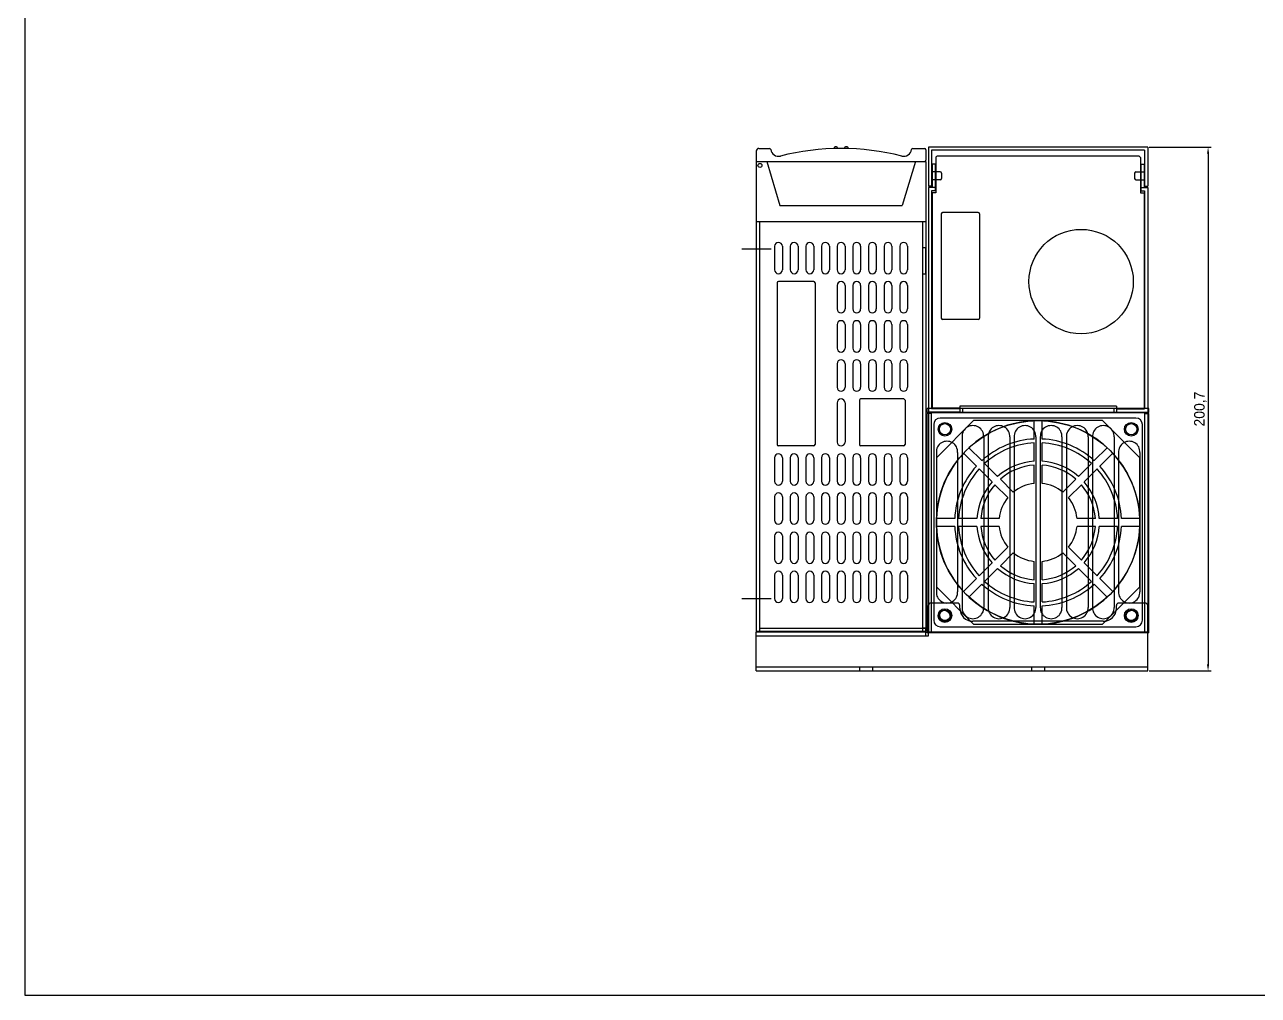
# Model space of a CAD drawing. Header units: millimetres. Extents: x 9994 to 11729, y -2993 to -1712.
# Drawn here: x 9994.4 to 10467.2, y -2993.1 to -2621.2 of the extents above; entities that cross this region are included whole.
import ezdxf

# ---------------------------------------------------------------- set-up
doc = ezdxf.new("R2010")
doc.units = ezdxf.units.MM
for name, color, linetype in [('CASE', 7, 'Continuous'), ('CASE BRACKET', 7, 'Continuous'), ('CASE COVER', 7, 'Continuous'), ('FAN', 7, 'Continuous'), ('PCB BASE', 7, 'Continuous'), ('PCB COVER', 7, 'Continuous'), ('방열판', 7, 'Continuous')]:
    doc.layers.add(name, color=color, linetype=linetype)
doc.dimstyles.get("Standard").update_dxf_attribs({"dimtxt": 4, "dimasz": 2, "dimexe": 0.4, "dimexo": 0.9, "dimgap": 0.9, "dimtad": 1, "dimdsep": 46, "dimtxsty": 'Standard', "dimcen": 0.09, "dimclrd": 6, "dimclre": 6, "dimclrt": 4, "dimadec": 0, "dimazin": 2, "dimtfac": 1, "dimtofl": 0, "dimtmove": 0, "dimatfit": 3, "dimfxl": 1, "dimtolj": 1, "dimtzin": 0, "dimarcsym": 0})

# ---------------------------------------------------------------- blocks, each defined once
blk = doc.blocks.new('*D632')
at = {"color": 6, "lineweight": -2, "transparency": 16777216}
for p, q in [((10425.39, -2668.13), (10449.16, -2668.13)), ((10447.91, -2670.63), (10447.91, -2866.33)), ((10425.39, -2868.83), (10449.16, -2868.83))]:
    blk.add_line(p, q, dxfattribs=at)
at = {"color": 6, "transparency": 16777216}
for points in [[(10447.49, -2670.63), (10448.33, -2670.63), (10447.91, -2668.13)], [(10447.49, -2866.33), (10448.33, -2866.33), (10447.91, -2868.83)]]:
    blk.add_solid(points, dxfattribs=at)
at = {"layer": 'Defpoints', "color": 0, "transparency": 16777216}
for p in [(10424.77, -2668.13), (10424.77, -2868.83), (10447.91, -2868.83)]:
    blk.add_point(p, dxfattribs=at)
at = {"color": 1, "transparency": 16777216, "insert": (10444.95, -2768.48), "char_height": 4, "attachment_point": 5, "rotation": 90}
blk.add_mtext('200,7', dxfattribs=at)

msp = doc.modelspace()

# ---------------------------------------------------------------- linework, layer by layer
for p, q in [((9994.37, -1711.875), (9994.37, -2993.143)), ((9994.37, -2993.143), (11728.716, -2993.143))]:
    msp.add_line(p, q)
at = {"layer": 'CASE'}
for p, q in [((10343.368, -2674.629), (10342.168, -2674.629)), ((10342.168, -2674.629), (10342.168, -2683.629)), ((10343.368, -2674.629), (10343.368, -2684.829)), ((10343.568, -2672.129), (10343.568, -2685.629)), ((10421.468, -2671.629), (10344.068, -2671.629)), ((10421.968, -2672.129), (10421.968, -2685.629)), ((10422.168, -2674.629), (10423.368, -2674.629)), ((10422.168, -2674.629), (10422.168, -2684.829)), ((10423.368, -2674.629), (10423.368, -2683.629)), ((10340.768, -2683.629), (10340.768, -2769.629)), ((10342.168, -2683.629), (10340.768, -2683.629)), ((10341.968, -2684.829), (10341.968, -2768.429)), ((10343.368, -2684.829), (10341.968, -2684.829)), ((10343.368, -2683.629), (10342.168, -2683.629)), ((10422.168, -2683.629), (10423.368, -2683.629)), ((10422.168, -2684.829), (10423.568, -2684.829)), ((10423.368, -2683.629), (10424.768, -2683.629)), ((10423.568, -2684.829), (10423.568, -2768.429)), ((10424.768, -2683.629), (10424.768, -2769.629)), ((10342.168, -2685.629), (10342.168, -2768.129)), ((10343.568, -2685.629), (10342.168, -2685.629)), ((10421.968, -2685.629), (10423.368, -2685.629)), ((10423.368, -2685.629), (10423.368, -2768.129)), ((10345.668, -2693.632), (10345.668, -2733.632)), ((10359.668, -2693.132), (10346.168, -2693.132)), ((10360.268, -2693.632), (10360.268, -2733.632)), ((10274.768, -2696.629), (10274.768, -2853.629)), ((10274.768, -2696.629), (10301.768, -2696.629)), ((10275.968, -2696.629), (10275.968, -2853.629)), ((10312.768, -2696.629), (10339.768, -2696.629)), ((10338.468, -2696.629), (10338.468, -2706.629)), ((10338.568, -2706.629), (10338.568, -2696.629)), ((10339.768, -2696.629), (10339.768, -2853.629)), ((10269.262, -2707.129), (10280.514, -2707.129)), ((10281.764, -2706.127), (10281.764, -2715.127)), ((10284.764, -2706.127), (10284.764, -2715.127)), ((10287.764, -2706.127), (10287.764, -2715.127)), ((10290.764, -2706.127), (10290.764, -2715.127)), ((10293.764, -2706.127), (10293.764, -2715.127)), ((10296.764, -2706.127), (10296.764, -2715.127)), ((10299.764, -2706.127), (10299.764, -2715.127)), ((10302.764, -2706.127), (10302.764, -2715.127)), ((10305.764, -2706.127), (10305.764, -2715.127)), ((10308.764, -2706.127), (10308.764, -2715.127)), ((10311.764, -2706.127), (10311.764, -2715.127)), ((10314.764, -2706.127), (10314.764, -2715.127)), ((10317.764, -2706.127), (10317.764, -2715.127)), ((10320.764, -2706.127), (10320.764, -2715.127)), ((10323.764, -2706.127), (10323.764, -2715.127)), ((10326.764, -2706.127), (10326.764, -2715.127)), ((10329.764, -2706.127), (10329.764, -2715.127)), ((10332.764, -2706.127), (10332.764, -2715.127)), ((10338.468, -2706.629), (10339.668, -2706.629)), ((10338.568, -2706.529), (10339.768, -2706.529)), ((10338.568, -2716.629), (10338.568, -2706.629)), ((10339.668, -2706.629), (10339.668, -2716.629)), ((10338.468, -2716.629), (10339.668, -2716.629)), ((10338.468, -2716.629), (10338.468, -2853.629)), ((10338.568, -2853.629), (10338.568, -2716.629)), ((10338.568, -2716.729), (10339.768, -2716.729)), ((10282.768, -2720.129), (10282.768, -2782.129)), ((10296.768, -2719.629), (10283.268, -2719.629)), ((10297.268, -2720.129), (10297.268, -2782.129)), ((10305.764, -2721.127), (10305.764, -2730.127)), ((10308.764, -2721.127), (10308.764, -2730.127)), ((10311.764, -2721.127), (10311.764, -2730.127)), ((10314.764, -2721.127), (10314.764, -2730.127)), ((10317.764, -2721.127), (10317.764, -2730.127)), ((10320.764, -2721.127), (10320.764, -2730.127)), ((10323.764, -2721.127), (10323.764, -2730.127)), ((10326.764, -2721.127), (10326.764, -2730.127)), ((10329.764, -2721.127), (10329.764, -2730.127)), ((10332.764, -2721.127), (10332.764, -2730.127)), ((10305.764, -2736.127), (10305.764, -2745.127)), ((10308.764, -2736.127), (10308.764, -2745.127)), ((10311.764, -2736.127), (10311.764, -2745.127)), ((10314.764, -2736.127), (10314.764, -2745.127)), ((10317.764, -2736.127), (10317.764, -2745.127)), ((10320.764, -2736.127), (10320.764, -2745.127)), ((10323.764, -2736.127), (10323.764, -2745.127)), ((10326.764, -2736.127), (10326.764, -2745.127)), ((10329.764, -2736.127), (10329.764, -2745.127)), ((10332.764, -2736.127), (10332.764, -2745.127)), ((10359.668, -2734.132), (10346.168, -2734.132)), ((10305.764, -2751.127), (10305.764, -2760.127)), ((10308.764, -2751.127), (10308.764, -2760.127)), ((10311.764, -2751.127), (10311.764, -2760.127)), ((10314.764, -2751.127), (10314.764, -2760.127)), ((10317.764, -2751.127), (10317.764, -2760.127)), ((10320.764, -2751.127), (10320.764, -2760.127)), ((10323.764, -2751.127), (10323.764, -2760.127)), ((10326.764, -2751.127), (10326.764, -2760.127)), ((10329.764, -2751.127), (10329.764, -2760.127)), ((10332.764, -2751.127), (10332.764, -2760.127)), ((10314.268, -2765.129), (10314.268, -2782.129)), ((10331.268, -2764.629), (10314.768, -2764.629)), ((10331.768, -2765.129), (10331.768, -2782.129)), ((10305.764, -2766.127), (10305.764, -2781.129)), ((10308.764, -2766.127), (10308.764, -2781.129)), ((10352.768, -2769.629), (10340.768, -2769.629)), ((10352.768, -2768.429), (10341.968, -2768.429)), ((10352.768, -2768.129), (10342.168, -2768.129)), ((10412.768, -2767.329), (10352.768, -2767.329)), ((10352.768, -2767.329), (10352.768, -2768.129)), ((10352.768, -2768.429), (10352.768, -2769.629)), ((10412.768, -2767.329), (10412.768, -2768.129)), ((10412.768, -2768.129), (10423.368, -2768.129)), ((10412.768, -2768.429), (10423.568, -2768.429)), ((10412.768, -2768.429), (10412.768, -2769.629)), ((10412.768, -2769.629), (10424.768, -2769.629)), ((10296.768, -2782.629), (10283.268, -2782.629)), ((10331.268, -2782.629), (10314.768, -2782.629)), ((10281.764, -2787.127), (10281.764, -2796.127)), ((10284.764, -2787.127), (10284.764, -2796.127)), ((10287.764, -2787.127), (10287.764, -2796.127)), ((10290.764, -2787.127), (10290.764, -2796.127)), ((10293.764, -2787.127), (10293.764, -2796.127)), ((10296.764, -2787.127), (10296.764, -2796.127)), ((10299.764, -2787.127), (10299.764, -2796.127)), ((10302.764, -2787.127), (10302.764, -2796.127)), ((10305.764, -2787.127), (10305.764, -2796.127)), ((10308.764, -2787.127), (10308.764, -2796.127)), ((10311.764, -2787.127), (10311.764, -2796.127)), ((10314.764, -2787.127), (10314.764, -2796.127)), ((10317.764, -2787.127), (10317.764, -2796.127)), ((10320.764, -2787.127), (10320.764, -2796.127)), ((10323.764, -2787.127), (10323.764, -2796.127)), ((10326.764, -2787.127), (10326.764, -2796.127)), ((10329.764, -2787.127), (10329.764, -2796.127)), ((10332.764, -2787.127), (10332.764, -2796.127)), ((10281.764, -2802.127), (10281.764, -2811.127)), ((10284.764, -2802.127), (10284.764, -2811.127)), ((10287.764, -2802.127), (10287.764, -2811.127)), ((10290.764, -2802.127), (10290.764, -2811.127)), ((10293.764, -2802.127), (10293.764, -2811.127)), ((10296.764, -2802.127), (10296.764, -2811.127)), ((10299.764, -2802.127), (10299.764, -2811.127)), ((10302.764, -2802.127), (10302.764, -2811.127)), ((10305.764, -2802.127), (10305.764, -2811.127)), ((10308.764, -2802.127), (10308.764, -2811.127)), ((10311.764, -2802.127), (10311.764, -2811.127)), ((10314.764, -2802.127), (10314.764, -2811.127)), ((10317.764, -2802.127), (10317.764, -2811.127)), ((10320.764, -2802.127), (10320.764, -2811.127)), ((10323.764, -2802.127), (10323.764, -2811.127)), ((10326.764, -2802.127), (10326.764, -2811.127)), ((10329.764, -2802.127), (10329.764, -2811.127)), ((10332.764, -2802.127), (10332.764, -2811.127)), ((10281.764, -2817.127), (10281.764, -2826.127)), ((10284.764, -2817.127), (10284.764, -2826.127)), ((10287.764, -2817.127), (10287.764, -2826.127)), ((10290.764, -2817.127), (10290.764, -2826.127)), ((10293.764, -2817.127), (10293.764, -2826.127)), ((10296.764, -2817.127), (10296.764, -2826.127)), ((10299.764, -2817.127), (10299.764, -2826.127)), ((10302.764, -2817.127), (10302.764, -2826.127)), ((10305.764, -2817.127), (10305.764, -2826.127)), ((10308.764, -2817.127), (10308.764, -2826.127)), ((10311.764, -2817.127), (10311.764, -2826.127)), ((10314.764, -2817.127), (10314.764, -2826.127)), ((10317.764, -2817.127), (10317.764, -2826.127)), ((10320.764, -2817.127), (10320.764, -2826.127)), ((10323.764, -2817.127), (10323.764, -2826.127)), ((10326.764, -2817.127), (10326.764, -2826.127)), ((10329.764, -2817.127), (10329.764, -2826.127)), ((10332.764, -2817.127), (10332.764, -2826.127)), ((10281.764, -2832.127), (10281.764, -2841.127)), ((10284.764, -2832.127), (10284.764, -2841.127)), ((10287.764, -2832.127), (10287.764, -2841.127)), ((10290.764, -2832.127), (10290.764, -2841.127)), ((10293.764, -2832.127), (10293.764, -2841.127)), ((10296.764, -2832.127), (10296.764, -2841.127)), ((10299.764, -2832.127), (10299.764, -2841.127)), ((10302.764, -2832.127), (10302.764, -2841.127)), ((10305.764, -2832.127), (10305.764, -2841.127)), ((10308.764, -2832.127), (10308.764, -2841.127)), ((10311.764, -2832.127), (10311.764, -2841.127)), ((10314.764, -2832.127), (10314.764, -2841.127)), ((10317.764, -2832.127), (10317.764, -2841.127)), ((10320.764, -2832.127), (10320.764, -2841.127)), ((10323.764, -2832.127), (10323.764, -2841.127)), ((10326.764, -2832.127), (10326.764, -2841.127)), ((10329.764, -2832.127), (10329.764, -2841.127)), ((10332.764, -2832.127), (10332.764, -2841.127)), ((10269.262, -2841.129), (10280.514, -2841.129)), ((10274.768, -2853.629), (10339.768, -2853.629)), ((10275.968, -2852.429), (10339.668, -2852.429)), ((10338.568, -2852.329), (10339.768, -2852.329)), ((10339.668, -2852.429), (10339.668, -2853.629))]:
    msp.add_line(p, q, dxfattribs=at)
at = {"layer": 'CASE', "color": 5}
for p, q in [((10340.268, -2769.829), (10340.268, -2768.229)), ((10425.268, -2768.229), (10340.268, -2768.229)), ((10425.268, -2769.829), (10340.268, -2769.829)), ((10340.268, -2854.229), (10340.268, -2770.229)), ((10341.868, -2770.229), (10340.268, -2770.229)), ((10341.868, -2854.229), (10341.868, -2769.829)), ((10353.768, -2768.229), (10353.768, -2769.829)), ((10411.768, -2768.229), (10411.768, -2769.829)), ((10423.668, -2854.229), (10423.668, -2769.829)), ((10423.668, -2770.229), (10425.268, -2770.229)), ((10425.268, -2769.829), (10425.268, -2768.229)), ((10425.268, -2854.229), (10425.268, -2770.229)), ((10381.268, -2779.965), (10381.268, -2772.958)), ((10384.268, -2779.965), (10384.268, -2772.958)), ((10361.226, -2788.266), (10356.272, -2783.312)), ((10381.268, -2788.477), (10381.268, -2781.466)), ((10384.268, -2788.477), (10384.268, -2781.466)), ((10409.264, -2783.312), (10404.309, -2788.266)), ((10359.104, -2790.388), (10354.15, -2785.433)), ((10367.245, -2794.286), (10362.288, -2789.328)), ((10403.248, -2789.328), (10398.29, -2794.286)), ((10411.385, -2785.433), (10406.431, -2790.388)), ((10365.124, -2796.407), (10360.166, -2791.45)), ((10381.268, -2797.005), (10381.268, -2789.981)), ((10384.268, -2797.005), (10384.268, -2789.981)), ((10405.369, -2791.45), (10400.411, -2796.407)), ((10371.154, -2802.437), (10366.187, -2797.47)), ((10373.275, -2800.315), (10368.308, -2795.349)), ((10397.227, -2795.349), (10392.26, -2800.315)), ((10399.348, -2797.47), (10394.382, -2802.437)), ((10350.803, -2810.43), (10343.796, -2810.43)), ((10359.316, -2810.43), (10352.305, -2810.43)), ((10367.843, -2810.43), (10360.819, -2810.43)), ((10404.716, -2810.43), (10397.692, -2810.43)), ((10413.231, -2810.43), (10406.22, -2810.43)), ((10421.739, -2810.43), (10414.732, -2810.43)), ((10350.803, -2813.43), (10343.796, -2813.43)), ((10359.316, -2813.43), (10352.305, -2813.43)), ((10367.843, -2813.43), (10360.819, -2813.43)), ((10404.716, -2813.43), (10397.692, -2813.43)), ((10413.231, -2813.43), (10406.22, -2813.43)), ((10421.739, -2813.43), (10414.732, -2813.43)), ((10371.154, -2821.422), (10366.187, -2826.389)), ((10399.348, -2826.389), (10394.382, -2821.422)), ((10373.275, -2823.544), (10368.308, -2828.51)), ((10381.268, -2833.878), (10381.268, -2826.854)), ((10384.268, -2833.878), (10384.268, -2826.854)), ((10397.227, -2828.51), (10392.26, -2823.544)), ((10365.124, -2827.452), (10360.166, -2832.41)), ((10367.245, -2829.573), (10362.288, -2834.531)), ((10403.248, -2834.531), (10398.29, -2829.573)), ((10405.369, -2832.41), (10400.411, -2827.452)), ((10359.104, -2833.471), (10354.15, -2838.426)), ((10361.226, -2835.593), (10356.272, -2840.547)), ((10381.268, -2842.393), (10381.268, -2835.382)), ((10384.268, -2842.393), (10384.268, -2835.382)), ((10409.264, -2840.547), (10404.309, -2835.593)), ((10411.385, -2838.426), (10406.431, -2833.471)), ((10381.268, -2850.901), (10381.268, -2843.894)), ((10384.268, -2850.901), (10384.268, -2843.894)), ((10425.268, -2854.229), (10340.268, -2854.229))]:
    msp.add_line(p, q, dxfattribs=at)
at = {"layer": 'CASE'}
msp.add_circle((10399.268, -2719.629), 20, dxfattribs=at)
at = {"layer": 'CASE', "color": 5}
for centre in [(10347.068, -2776.229), (10418.468, -2776.229), (10347.068, -2847.629), (10418.468, -2847.629)]:
    msp.add_circle(centre, 2.6, dxfattribs=at)
at = {"layer": 'CASE'}
for centre, radius, start, end in [((10344.068, -2672.129), 0.5, 89.99994, 180), ((10421.468, -2672.129), 0.5, 0, 89.99994), ((10346.168, -2693.632), 0.5, 90, 180), ((10359.768, -2693.632), 0.5, 0, 90), ((10283.264, -2706.127), 1.5, 0, 180), ((10289.264, -2706.127), 1.5, 0, 180), ((10295.264, -2706.127), 1.5, 0, 180), ((10301.264, -2706.127), 1.5, 0, 180), ((10307.264, -2706.127), 1.5, 0, 180), ((10313.264, -2706.127), 1.5, 0, 180), ((10319.264, -2706.127), 1.5, 0, 180), ((10325.264, -2706.127), 1.5, 0, 180), ((10331.264, -2706.127), 1.5, 0, 180), ((10283.264, -2715.127), 1.5, 180, 0), ((10289.264, -2715.127), 1.5, 180, 0), ((10295.264, -2715.127), 1.5, 180, 0), ((10301.264, -2715.127), 1.5, 180, 0), ((10307.264, -2715.127), 1.5, 180, 0), ((10313.264, -2715.127), 1.5, 180, 0), ((10319.264, -2715.127), 1.5, 180, 0), ((10325.264, -2715.127), 1.5, 180, 0), ((10331.264, -2715.127), 1.5, 180, 0), ((10283.268, -2720.129), 0.5, 90, 180), ((10296.768, -2720.129), 0.5, 0, 90), ((10307.264, -2721.127), 1.5, 0, 180), ((10313.264, -2721.127), 1.5, 0, 180), ((10319.264, -2721.127), 1.5, 0, 180), ((10325.264, -2721.127), 1.5, 0, 180), ((10331.264, -2721.127), 1.5, 0, 180), ((10307.264, -2730.127), 1.5, 180, 0), ((10313.264, -2730.127), 1.5, 180, 0), ((10319.264, -2730.127), 1.5, 180, 0), ((10325.264, -2730.127), 1.5, 180, 0), ((10331.264, -2730.127), 1.5, 180, 0), ((10307.264, -2736.127), 1.5, 0, 180), ((10313.264, -2736.127), 1.5, 0, 180), ((10319.264, -2736.127), 1.5, 0, 180), ((10325.264, -2736.127), 1.5, 0, 180), ((10331.264, -2736.127), 1.5, 0, 180), ((10346.168, -2733.632), 0.5, 180, 270), ((10359.768, -2733.632), 0.5, 270, 0), ((10307.264, -2745.127), 1.5, 180, 0), ((10313.264, -2745.127), 1.5, 180, 0), ((10319.264, -2745.127), 1.5, 180, 0), ((10325.264, -2745.127), 1.5, 180, 0), ((10331.264, -2745.127), 1.5, 180, 0), ((10307.264, -2751.127), 1.5, 0, 180), ((10313.264, -2751.127), 1.5, 0, 180), ((10319.264, -2751.127), 1.5, 0, 180), ((10325.264, -2751.127), 1.5, 0, 180), ((10331.264, -2751.127), 1.5, 0, 180), ((10307.264, -2760.127), 1.5, 180, 0), ((10313.264, -2760.127), 1.5, 180, 0), ((10319.264, -2760.127), 1.5, 180, 0), ((10325.264, -2760.127), 1.5, 180, 0), ((10331.264, -2760.127), 1.5, 180, 0), ((10307.264, -2766.127), 1.5, 0, 180), ((10314.768, -2765.129), 0.5, 90, 180), ((10331.268, -2765.129), 0.5, 0, 90), ((10283.268, -2782.129), 0.5, 180, 270), ((10296.768, -2782.129), 0.5, 270, 0), ((10307.264, -2781.129), 1.5, 180, 0), ((10314.768, -2782.129), 0.5, 180, 270), ((10331.268, -2782.129), 0.5, 270, 0), ((10283.264, -2787.127), 1.5, 0, 180), ((10289.264, -2787.127), 1.5, 0, 180), ((10295.264, -2787.127), 1.5, 0, 180), ((10301.264, -2787.127), 1.5, 0, 180), ((10307.264, -2787.127), 1.5, 0, 180), ((10313.264, -2787.127), 1.5, 0, 180), ((10319.264, -2787.127), 1.5, 0, 180), ((10325.264, -2787.127), 1.5, 0, 180), ((10331.264, -2787.127), 1.5, 0, 180), ((10283.264, -2796.127), 1.5, 180, 0), ((10289.264, -2796.127), 1.5, 180, 0), ((10295.264, -2796.127), 1.5, 180, 0), ((10301.264, -2796.127), 1.5, 180, 0), ((10307.264, -2796.127), 1.5, 180, 0), ((10313.264, -2796.127), 1.5, 180, 0), ((10319.264, -2796.127), 1.5, 180, 0), ((10325.264, -2796.127), 1.5, 180, 0), ((10331.264, -2796.127), 1.5, 180, 0), ((10283.264, -2802.127), 1.5, 0, 180), ((10289.264, -2802.127), 1.5, 0, 180), ((10295.264, -2802.127), 1.5, 0, 180), ((10301.264, -2802.127), 1.5, 0, 180), ((10307.264, -2802.127), 1.5, 0, 180), ((10313.264, -2802.127), 1.5, 0, 180), ((10319.264, -2802.127), 1.5, 0, 180), ((10325.264, -2802.127), 1.5, 0, 180), ((10331.264, -2802.127), 1.5, 0, 180), ((10283.264, -2811.127), 1.5, 180, 0), ((10289.264, -2811.127), 1.5, 180, 0), ((10295.264, -2811.127), 1.5, 180, 0), ((10301.264, -2811.127), 1.5, 180, 0), ((10307.264, -2811.127), 1.5, 180, 0), ((10313.264, -2811.127), 1.5, 180, 0), ((10319.264, -2811.127), 1.5, 180, 0), ((10325.264, -2811.127), 1.5, 180, 0), ((10331.264, -2811.127), 1.5, 180, 0), ((10283.264, -2817.127), 1.5, 0, 180), ((10289.264, -2817.127), 1.5, 0, 180), ((10295.264, -2817.127), 1.5, 0, 180), ((10301.264, -2817.127), 1.5, 0, 180), ((10307.264, -2817.127), 1.5, 0, 180), ((10313.264, -2817.127), 1.5, 0, 180), ((10319.264, -2817.127), 1.5, 0, 180), ((10325.264, -2817.127), 1.5, 0, 180), ((10331.264, -2817.127), 1.5, 0, 180), ((10283.264, -2826.127), 1.5, 180, 0), ((10289.264, -2826.127), 1.5, 180, 0), ((10295.264, -2826.127), 1.5, 180, 0), ((10301.264, -2826.127), 1.5, 180, 0), ((10307.264, -2826.127), 1.5, 180, 0), ((10313.264, -2826.127), 1.5, 180, 0), ((10319.264, -2826.127), 1.5, 180, 0), ((10325.264, -2826.127), 1.5, 180, 0), ((10331.264, -2826.127), 1.5, 180, 0), ((10283.264, -2832.127), 1.5, 0, 180), ((10289.264, -2832.127), 1.5, 0, 180), ((10295.264, -2832.127), 1.5, 0, 180), ((10301.264, -2832.127), 1.5, 0, 180), ((10307.264, -2832.127), 1.5, 0, 180), ((10313.264, -2832.127), 1.5, 0, 180), ((10319.264, -2832.127), 1.5, 0, 180), ((10325.264, -2832.127), 1.5, 0, 180), ((10331.264, -2832.127), 1.5, 0, 180), ((10283.264, -2841.127), 1.5, 180, 0), ((10289.264, -2841.127), 1.5, 180, 0), ((10295.264, -2841.127), 1.5, 180, 0), ((10301.264, -2841.127), 1.5, 180, 0), ((10307.264, -2841.127), 1.5, 180, 0), ((10313.264, -2841.127), 1.5, 180, 0), ((10319.264, -2841.127), 1.5, 180, 0), ((10325.264, -2841.127), 1.5, 180, 0), ((10331.264, -2841.127), 1.5, 180, 0)]:
    msp.add_arc(centre, radius, start, end, dxfattribs=at)
at = {"layer": 'CASE', "color": 5}
for radius, start, end in [(39, 92.20423, 132.79577), (39, 47.20423, 87.79577), (32, 92.68672, 132.31328), (32, 47.68672, 87.31328), (30.5, 92.81896, 132.18104), (30.5, 47.81896, 87.18104), (39, 137.20423, 177.79577), (23.5, 93.65967, 131.34033), (23.5, 48.65967, 86.34033), (39, 2.20423, 42.79577), (32, 137.68672, 177.31328), (30.5, 137.81896, 177.18104), (22, 93.90956, 131.09044), (22, 48.90956, 86.09044), (30.5, 2.81896, 42.18104), (32, 2.68672, 42.31328), (23.5, 138.65967, 176.34033), (22, 138.90956, 176.09044), (15, 95.73917, 129.26083), (15, 50.73917, 84.26083), (22, 3.90956, 41.09044), (23.5, 3.65967, 41.34033), (15, 140.73917, 174.26083), (15, 5.73917, 39.26083), (39, 182.20423, 222.79577), (32, 182.68672, 222.31328), (30.5, 182.81896, 222.18104), (23.5, 183.65967, 221.34033), (22, 183.90956, 221.09044), (15, 185.73917, 219.26083), (15, 320.73917, 354.26083), (22, 318.90956, 356.09044), (23.5, 318.65967, 356.34033), (30.5, 317.81896, 357.18104), (32, 317.68672, 357.31328), (39, 317.20423, 357.79577), (15, 230.73917, 264.26083), (15, 275.73917, 309.26083), (23.5, 228.65967, 266.34033), (22, 228.90956, 266.09044), (22, 273.90956, 311.09044), (23.5, 273.65967, 311.34033), (32, 227.68672, 267.31328), (30.5, 227.81896, 267.18104), (30.5, 272.81896, 312.18104), (32, 272.68672, 312.31328), (39, 227.20423, 267.79577), (39, 272.20423, 312.79577)]:
    msp.add_arc((10382.768, -2811.93), radius, start, end, dxfattribs=at)
at = {"layer": 'CASE BRACKET', "color": 2}
for p, q in [((10340.768, -2855.429), (10340.768, -2843.828)), ((10351.768, -2842.828), (10341.768, -2842.828)), ((10352.768, -2844.828), (10352.768, -2843.828)), ((10412.768, -2844.828), (10412.768, -2843.828)), ((10423.768, -2842.828), (10413.768, -2842.828)), ((10424.768, -2868.829), (10424.768, -2843.828)), ((10407.768, -2849.828), (10357.768, -2849.828)), ((10274.768, -2853.829), (10339.768, -2853.829)), ((10274.768, -2868.829), (10274.768, -2853.829)), ((10274.768, -2855.429), (10340.768, -2855.429)), ((10339.768, -2855.429), (10339.768, -2853.829)), ((10274.768, -2867.229), (10424.768, -2867.229)), ((10274.768, -2868.829), (10424.768, -2868.829)), ((10314.268, -2867.229), (10314.268, -2868.829)), ((10319.268, -2867.229), (10319.268, -2868.829)), ((10380.268, -2867.229), (10380.268, -2868.829)), ((10385.268, -2867.229), (10385.268, -2868.829))]:
    msp.add_line(p, q, dxfattribs=at)
for centre in [(10346.768, -2847.828), (10418.768, -2847.828)]:
    msp.add_circle(centre, 2.25, dxfattribs=at)
for centre, radius, start, end in [((10341.768, -2843.828), 1, 90, 180), ((10351.768, -2843.828), 1, 0, 90), ((10357.768, -2844.828), 5, 180, 270), ((10407.768, -2844.828), 5, 270, 0), ((10413.768, -2843.828), 1, 90, 180), ((10423.768, -2843.828), 1, 0, 90)]:
    msp.add_arc(centre, radius, start, end, dxfattribs=at)
at = {"layer": 'CASE COVER'}
for p, q in [((10424.768, -2668.129), (10340.768, -2668.129)), ((10340.768, -2668.129), (10340.768, -2683.129)), ((10423.568, -2669.329), (10341.968, -2669.329)), ((10341.968, -2669.329), (10341.968, -2683.129)), ((10423.568, -2669.329), (10423.568, -2683.129)), ((10424.768, -2668.129), (10424.768, -2683.129)), ((10345.268, -2677.629), (10341.968, -2677.629)), ((10345.268, -2680.629), (10341.968, -2680.629)), ((10345.768, -2678.129), (10345.768, -2680.129)), ((10419.768, -2678.129), (10419.768, -2680.129)), ((10420.268, -2677.629), (10423.568, -2677.629)), ((10420.268, -2680.629), (10423.568, -2680.629)), ((10341.968, -2683.129), (10340.768, -2683.129)), ((10423.568, -2683.129), (10424.768, -2683.129))]:
    msp.add_line(p, q, dxfattribs=at)
for centre, start, end in [((10345.268, -2678.129), 0, 90), ((10345.268, -2680.129), 270, 360), ((10420.268, -2678.129), 90, 180), ((10420.268, -2680.129), 180, 270)]:
    msp.add_arc(centre, 0.5, start, end, dxfattribs=at)
at = {"layer": 'FAN', "color": 5, "linetype": 'Continuous'}
for p, q in [((10342.768, -2774.431), (10342.768, -2849.429)), ((10420.268, -2771.931), (10345.268, -2771.931)), ((10407.468, -2772.931), (10358.068, -2772.931)), ((10422.768, -2849.429), (10422.768, -2774.431)), ((10343.768, -2787.229), (10343.768, -2836.629)), ((10421.768, -2836.629), (10421.768, -2787.229)), ((10358.068, -2850.929), (10343.768, -2836.629)), ((10421.768, -2836.629), (10407.468, -2850.929)), ((10358.068, -2850.929), (10407.468, -2850.929)), ((10345.268, -2851.929), (10420.268, -2851.929))]:
    msp.add_line(p, q, dxfattribs=at)
at = {"layer": 'FAN', "color": 5}
for p, q in [((10343.768, -2787.229), (10358.068, -2772.931)), ((10407.468, -2772.931), (10421.768, -2787.229))]:
    msp.add_line(p, q, dxfattribs=at)
at = {"layer": 'FAN', "color": 5, "ltscale": 10}
for centre, radius in [((10382.768, -2811.93), 39), ((10347.068, -2776.229), 2.15), ((10418.468, -2776.229), 2.15), ((10347.068, -2847.629), 2.15), ((10418.468, -2847.629), 2.15)]:
    msp.add_circle(centre, radius, dxfattribs=at)
at = {"layer": 'FAN', "color": 5, "linetype": 'Continuous'}
for centre, start, end in [((10345.268, -2774.431), 90, 180), ((10420.268, -2774.431), 0, 90), ((10345.268, -2849.429), 180, 270), ((10420.268, -2849.429), 270, 0)]:
    msp.add_arc(centre, 2.5, start, end, dxfattribs=at)
at = {"layer": 'PCB BASE'}
for p, q in [((10274.768, -2673.629), (10274.768, -2696.629)), ((10274.768, -2673.629), (10339.768, -2673.629)), ((10278.768, -2673.629), (10283.808, -2690.429)), ((10335.768, -2673.629), (10330.728, -2690.429)), ((10339.768, -2673.629), (10339.768, -2696.629)), ((10283.808, -2690.429), (10330.728, -2690.429)), ((10274.768, -2696.629), (10339.768, -2696.629))]:
    msp.add_line(p, q, dxfattribs=at)
msp.add_circle((10276.168, -2675.129), 0.75, dxfattribs=at)
at = {"layer": 'PCB COVER'}
for p, q in [((10274.768, -2669.629), (10274.768, -2675.371)), ((10275.768, -2668.629), (10279.804, -2668.629)), ((10334.732, -2668.629), (10339.268, -2668.629)), ((10339.768, -2669.129), (10339.768, -2673.129)), ((10277.568, -2673.629), (10339.268, -2673.629))]:
    msp.add_line(p, q, dxfattribs=at)
msp.add_circle((10276.168, -2675.129), 0.75, dxfattribs=at)
for centre, radius, start, end in [((10275.768, -2669.629), 1, 90, 180), ((10279.804, -2669.129), 0.5, 8.21321, 90), ((10283.268, -2668.629), 3, 188.21321, 284.1758), ((10307.268, -2763.644), 95, 75.8242, 104.1758), ((10305.269, -2668.712), 0.75, 4.51946, 177.89266), ((10309.266, -2668.712), 0.75, 2.10734, 175.48054), ((10331.268, -2668.629), 3, 255.8242, 351.78679), ((10334.732, -2669.129), 0.5, 90, 171.78679), ((10339.268, -2669.129), 0.5, 0, 90), ((10339.268, -2673.129), 0.5, 270, 0)]:
    msp.add_arc(centre, radius, start, end, dxfattribs=at)
at = {"layer": '방열판'}
for p, q in [((10340.768, -2769.829), (10424.768, -2769.829)), ((10340.768, -2769.829), (10340.768, -2853.829)), ((10424.768, -2769.829), (10424.768, -2853.829)), ((10353.618, -2779.179), (10353.618, -2844.479)), ((10361.918, -2779.179), (10361.918, -2844.479)), ((10363.618, -2779.179), (10363.618, -2844.479)), ((10371.918, -2779.179), (10371.918, -2844.479)), ((10373.618, -2779.179), (10373.618, -2844.479)), ((10381.918, -2779.179), (10381.918, -2844.479)), ((10383.618, -2779.179), (10383.618, -2844.479)), ((10391.918, -2779.179), (10391.918, -2844.479)), ((10393.618, -2779.179), (10393.618, -2844.479)), ((10401.918, -2779.179), (10401.918, -2844.479)), ((10403.618, -2779.179), (10403.618, -2844.479)), ((10411.918, -2779.179), (10411.918, -2844.479)), ((10343.768, -2785.179), (10343.768, -2838.479)), ((10351.918, -2785.179), (10351.918, -2838.479)), ((10413.618, -2785.179), (10413.618, -2838.479)), ((10421.768, -2785.179), (10421.768, -2838.479)), ((10340.768, -2853.829), (10424.768, -2853.829))]:
    msp.add_line(p, q, dxfattribs=at)
for centre in [(10347.068, -2847.528), (10418.468, -2847.528)]:
    msp.add_circle(centre, 2, dxfattribs=at)
for centre, radius, start, end in [((10357.768, -2778.983), 4.155, 357.30423, 182.69577), ((10367.768, -2778.983), 4.155, 357.30423, 182.69577), ((10377.768, -2778.983), 4.155, 357.30423, 182.69577), ((10387.768, -2778.983), 4.155, 357.30423, 182.69577), ((10397.768, -2778.983), 4.155, 357.30423, 182.69577), ((10407.768, -2778.983), 4.155, 357.30423, 182.69577), ((10347.843, -2784.912), 4.084, 356.26095, 183.73905), ((10417.693, -2784.912), 4.084, 356.26095, 183.73905), ((10347.843, -2838.745), 4.084, 176.26095, 3.73905), ((10417.693, -2838.745), 4.084, 176.26095, 3.73905), ((10357.768, -2844.674), 4.155, 177.30423, 2.69577), ((10367.768, -2844.674), 4.155, 177.30423, 2.69577), ((10377.768, -2844.674), 4.155, 177.30423, 2.69577), ((10387.768, -2844.674), 4.155, 177.30423, 2.69577), ((10397.768, -2844.674), 4.155, 177.30423, 2.69577), ((10407.768, -2844.674), 4.155, 177.30423, 2.69577)]:
    msp.add_arc(centre, radius, start, end, dxfattribs=at)

# ---------------------------------------------------------------- dimensions: what is measured, and where the dimension line sits
dim = msp.add_linear_dim(base=(10447.91, -2868.829), p1=(10424.768, -2668.129), p2=(10424.768, -2868.829), angle=90, dimstyle='Standard', override={"dimasz": 2.5, "dimexe": 1.25, "dimexo": 0.625, "dimgap": 0.625, "dimdsep": 44, "dimcen": 2.5, "dimclrt": 1, "dimazin": 0, "dimtofl": 1, "dimtolj": 0, "dimtzin": 8})
dim.commit()
dim.dimension.update_dxf_attribs({"geometry": '*D632', "text_midpoint": (10444.952, -2768.479)})

doc.saveas('drawing.dxf')
